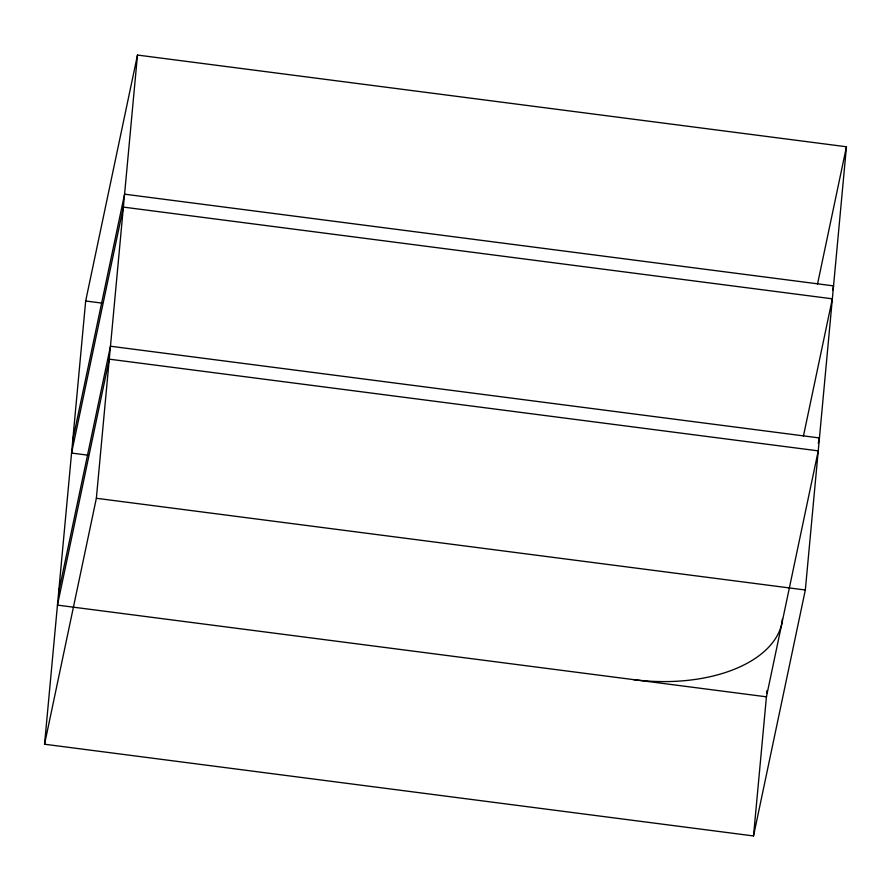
<?xml version="1.0" encoding="UTF-8"?>
<svg xmlns="http://www.w3.org/2000/svg" width="891" height="891" viewBox="0 0 891 891"><rect width="100%" height="100%" fill="white"/><g stroke="black" fill="none" stroke-linecap="round" stroke-linejoin="round"><path stroke-width="1.34" d="M44.55 744.23L85.67 301.002L137.481 55.053L846.45 146.77L805.33 589.998L753.519 835.947L44.55 744.23L96.362 498.281L137.481 55.053M753.519 835.947L766.494 696.049M766.75 693.276L767.006 690.514M782.331 619.156L781.964 623.032A134.229 75.067 5.3 0 1 633.49 679.621M72.761 440.132L124.573 194.182L833.542 285.888L832.684 289.965M58.65 592.181L110.473 346.231L819.442 437.949L818.294 443.384M817.537 284.006L846.45 146.77M803.437 436.067L832.35 298.819L123.381 207.102L71.558 453.051L88.109 455.201M85.67 301.002L102.22 303.14M96.362 498.281L805.33 589.998M109.27 359.162L57.458 605.112L766.427 696.818L818.239 450.868L109.27 359.162"/></g></svg>
